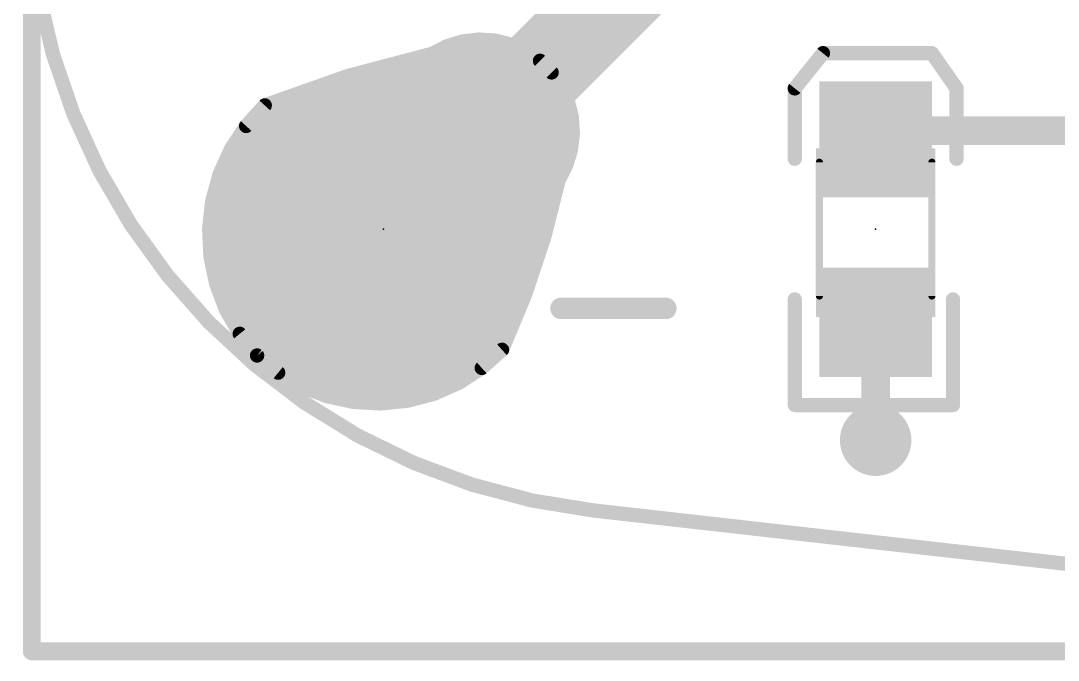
# Model space of a CAD drawing. Extents: x -28.2 to 28.2, y -13.1 to 13.1.
# Drawn here: x -28.16 to -13.4, y -13.13 to -4.04 of the extents above; entities that cross this region are included whole.
import ezdxf

# ---------------------------------------------------------------- set-up
doc = ezdxf.new("R2010")
doc.units = 0
for name, color, linetype in [('1', 12, 'CONTINUOUS'), ('16', 132, 'CONTINUOUS'), ('17', 110, 'CONTINUOUS'), ('18', 110, 'CONTINUOUS'), ('20', 53, 'CONTINUOUS'), ('21', 41, 'CONTINUOUS'), ('23', 53, 'CONTINUOUS'), ('51', 53, 'CONTINUOUS')]:
    doc.layers.add(name, color=color, linetype=linetype)

# ---------------------------------------------------------------- blocks, each defined once
blk = doc.blocks.new('RECT')
blk.add_solid([(-0.5, -0.5), (0.5, -0.5), (-0.5, 0.5), (0.5, 0.5)])
blk = doc.blocks.new('ROUNDP')
at = {"const_width": 0.5}
blk.add_lwpolyline([(0, -0.25, 1), (0, 0.25, 1), (0, -0.25)], format="xyb", dxfattribs=at)
blk = doc.blocks.new('ROUNDV')
at = {"const_width": 0.5}
blk.add_lwpolyline([(0, -0.25, 1), (0, 0.25, 1), (0, -0.25)], format="xyb", dxfattribs=at)

msp = doc.modelspace()

# ---------------------------------------------------------------- linework, layer by layer
at = {"layer": '1'}
for points, const_width in [([(-21.8715, -4.3328), (-22.0954, -4.4006)], 0.2032), ([(-21.6391, -4.3061), (-21.8715, -4.3328)], 0.2032), ([(-21.4057, -4.3215), (-21.6391, -4.3061)], 0.2032), ([(-21.1788, -4.3784), (-21.4057, -4.3215)], 0.2032), ([(-20.9658, -4.4749), (-21.1788, -4.3784)], 0.2032), ([(-22.3035, -4.5074), (-23.5104, -4.8259)], 0.2032), ([(-22.0954, -4.4006), (-22.3035, -4.5074)], 0.2032), ([(-22.2313, -4.4704), (-20.9757, -4.4704)], 0.2032), ([(-20.7734, -4.608), (-20.9658, -4.4749)], 0.2032), ([(-22.9332, -4.6736), (-20.7079, -4.6736)], 0.2032), ([(-20.608, -4.7734), (-20.7734, -4.608)], 0.2032), ([(-20.4749, -4.9658), (-20.608, -4.7734)], 0.2032), ([(-23.5104, -4.8259), (-24.6872, -5.2421)], 0.2032), ([(-23.6543, -4.8768), (-20.5365, -4.8768)], 0.2032), ([(-20.3784, -5.1788), (-20.4749, -4.9658)], 0.2032), ([(-24.2288, -5.08), (-20.4231, -5.08)], 0.2032), ([(-24.6872, -5.2421), (-24.9524, -5.5341)], 0.2032), ([(-20.3215, -5.4057), (-20.3784, -5.1788)], 0.2032), ([(-24.7245, -5.2832), (-20.3522, -5.2832)], 0.2032), ([(-20.3061, -5.6391), (-20.3215, -5.4057)], 0.2032), ([(-24.9524, -5.5341), (-25.1688, -5.8641)], 0.2032), ([(-24.9091, -5.4864), (-20.3162, -5.4864)], 0.2032), ([(-12.4, -5.6), (-16, -5.6)], 0.4064), ([(-25.0544, -5.6896), (-20.3119, -5.6896)], 0.2032), ([(-20.3328, -5.8715), (-20.3061, -5.6391)], 0.2032), ([(-25.1688, -5.8641), (-25.3308, -6.2238)], 0.2032), ([(-25.1817, -5.8928), (-20.3393, -5.8928)], 0.2032), ([(-20.4006, -6.0954), (-20.3328, -5.8715)], 0.2032), ([(-25.2733, -6.096), (-20.401, -6.096)], 0.2032), ([(-20.5074, -6.3035), (-20.4006, -6.0954)], 0.2032), ([(-25.3308, -6.2238), (-25.4346, -6.6044)], 0.2032), ([(-25.3514, -6.2992), (-20.5052, -6.2992)], 0.2032), ([(-20.7163, -7.1266), (-20.5074, -6.3035)], 0.2032), ([(-25.4068, -6.5024), (-20.5579, -6.5024)], 0.2032), ([(-25.4346, -6.6044), (-25.4776, -6.9965)], 0.2032), ([(-25.4457, -6.7056), (-20.6095, -6.7056)], 0.2032), ([(-25.4776, -6.9965), (-25.4587, -7.3906)], 0.2032), ([(-25.468, -6.9088), (-20.661, -6.9088)], 0.2032), ([(-25.4721, -7.112), (-20.7126, -7.112)], 0.2032), ([(-20.9853, -7.932), (-20.7163, -7.1266)], 0.2032), ([(-25.4623, -7.3152), (-20.7793, -7.3152)], 0.2032), ([(-25.4587, -7.3906), (-25.3784, -7.7769)], 0.2032), ([(-25.4321, -7.5184), (-20.8471, -7.5184)], 0.2032), ([(-25.3899, -7.7216), (-20.915, -7.7216)], 0.2032), ([(-25.3784, -7.7769), (-25.2387, -8.1458)], 0.2032), ([(-25.3224, -7.9248), (-20.9829, -7.9248)], 0.2032), ([(-21.3128, -8.7154), (-20.9853, -7.932)], 0.2032), ([(-25.2454, -8.128), (-21.0672, -8.128)], 0.2032), ([(-25.2387, -8.1458), (-25.043, -8.4883)], 0.2032), ([(-25.1327, -8.3312), (-21.1522, -8.3312)], 0.2032), ([(-16, -8.4), (-16, -10)], 0.4064), ([(-25.043, -8.4883), (-24.7961, -8.7961)], 0.2032), ([(-25.006, -8.5344), (-21.2371, -8.5344)], 0.2032), ([(-24.843, -8.7376), (-21.3376, -8.7376)], 0.2032), ([(-24.7961, -8.7961), (-24.4963, -9.0402)], 0.2032), ([(-21.6009, -8.9732), (-21.3128, -8.7154)], 0.2032), ([(-24.6184, -8.9408), (-21.5647, -8.9408)], 0.2032), ([(-24.4963, -9.0402), (-24.1621, -9.2345)], 0.2032), ([(-21.9258, -9.1828), (-21.6009, -8.9732)], 0.2032), ([(-24.3178, -9.144), (-21.8657, -9.144)], 0.2032), ([(-24.1621, -9.2345), (-23.8016, -9.3741)], 0.2032), ([(-22.2794, -9.3389), (-21.9258, -9.1828)], 0.2032), ([(-23.8712, -9.3472), (-22.3108, -9.3472)], 0.2032), ([(-23.8016, -9.3741), (-23.4237, -9.4557)], 0.2032), ([(-22.6532, -9.4378), (-22.2794, -9.3389)], 0.2032), ([(-23.4237, -9.4557), (-23.0378, -9.4771)], 0.2032), ([(-23.0378, -9.4771), (-22.6532, -9.4378)], 0.2032)]:
    msp.add_lwpolyline(points, dxfattribs=dict(at, const_width=const_width))
for points, const_width in [([(-21.8773, -4.2823, 1), (-21.8657, -4.3833)], 0.1016), ([(-21.8568, -4.3814, 1), (-21.8863, -4.2842)], 0.1016), ([(-21.6358, -4.2554, 1), (-21.6425, -4.3568)], 0.1016), ([(-21.6333, -4.3566, 1), (-21.6449, -4.2557)], 0.1016), ([(-21.3934, -4.2722, 1), (-21.4181, -4.3708)], 0.1016), ([(-21.4091, -4.3722, 1), (-21.4024, -4.2708)], 0.1016), ([(-21.1579, -4.3321, 1), (-21.1998, -4.4246)], 0.1016), ([(-21.1912, -4.4276, 1), (-21.1665, -4.3291)], 0.1016), ([(-22.3267, -4.4623, 1), (-22.2803, -4.5526)], 0.1016), ([(-22.2905, -4.5566, 1), (-22.3165, -4.4583)], 0.1016), ([(-22.2313, -4.4196, 1), (-22.2313, -4.5212)], 0.1016), ([(-22.1101, -4.352, 1), (-22.0807, -4.4493)], 0.1016), ([(-22.0722, -4.4458, 1), (-22.1186, -4.3555)], 0.1016), ([(-20.9369, -4.4331, 1), (-20.9947, -4.5167)], 0.1016), ([(-20.9868, -4.5212, 1), (-20.9448, -4.4286)], 0.1016), ([(-20.9757, -4.5212, 1), (-20.9757, -4.4196)], 0.1016), ([(-22.9332, -4.6228, 1), (-22.9332, -4.7244)], 0.1016), ([(-20.7375, -4.5721, 1), (-20.8094, -4.644)], 0.1016), ([(-20.8024, -4.6498, 1), (-20.7445, -4.5663)], 0.1016), ([(-20.7079, -4.7244, 1), (-20.7079, -4.6228)], 0.1016), ([(-20.5663, -4.7445, 1), (-20.6498, -4.8024)], 0.1016), ([(-20.644, -4.8094, 1), (-20.5721, -4.7375)], 0.1016), ([(-23.6543, -4.826, 1), (-23.6543, -4.9276)], 0.1016), ([(-23.5234, -4.7768, 1), (-23.4974, -4.875)], 0.1016), ([(-23.4935, -4.8738, 1), (-23.5273, -4.778)], 0.1016), ([(-20.5365, -4.9276, 1), (-20.5365, -4.826)], 0.1016), ([(-20.4286, -4.9448, 1), (-20.5212, -4.9868)], 0.1016), ([(-24.2288, -5.0292, 1), (-24.2288, -5.1308)], 0.1016), ([(-20.5167, -4.9947, 1), (-20.4331, -4.9369)], 0.1016), ([(-20.4231, -5.1308, 1), (-20.4231, -5.0292)], 0.1016), ([(-24.7041, -5.1942, 1), (-24.6702, -5.29)], 0.1016), ([(-24.6496, -5.2763, 1), (-24.7248, -5.208)], 0.1016), ([(-20.3291, -5.1665, 1), (-20.4276, -5.1912)], 0.1016), ([(-20.4246, -5.1998, 1), (-20.3321, -5.1579)], 0.1016), ([(-24.7245, -5.2324, 1), (-24.7245, -5.334)], 0.1016), ([(-20.2708, -5.4024, 1), (-20.3722, -5.4091)], 0.1016), ([(-20.3522, -5.334, 1), (-20.3522, -5.2324)], 0.1016), ([(-24.99, -5.5, 1), (-24.9148, -5.5683)], 0.1016), ([(-24.9099, -5.562, 1), (-24.9949, -5.5063)], 0.1016), ([(-24.9091, -5.4356, 1), (-24.9091, -5.5372)], 0.1016), ([(-20.3708, -5.4181, 1), (-20.2722, -5.3934)], 0.1016), ([(-20.3162, -5.5372, 1), (-20.3162, -5.4356)], 0.1016), ([(-16, -5.4984, 1), (-16, -5.7016)], 0.2032), ([(-25.0544, -5.6388, 1), (-25.0544, -5.7404)], 0.1016), ([(-20.3568, -5.6425, 1), (-20.2554, -5.6358)], 0.1016), ([(-20.2557, -5.6449, 1), (-20.3566, -5.6333)], 0.1016), ([(-20.3119, -5.7404, 1), (-20.3119, -5.6388)], 0.1016), ([(-25.1817, -5.842, 1), (-25.1817, -5.9436)], 0.1016), ([(-25.2112, -5.8362, 1), (-25.1263, -5.8919)], 0.1016), ([(-25.1224, -5.8849, 1), (-25.2151, -5.8432)], 0.1016), ([(-20.3833, -5.8657, 1), (-20.2823, -5.8773)], 0.1016), ([(-20.2842, -5.8863, 1), (-20.3814, -5.8568)], 0.1016), ([(-20.3393, -5.9436, 1), (-20.3393, -5.842)], 0.1016), ([(-25.2733, -6.0452, 1), (-25.2733, -6.1468)], 0.1016), ([(-20.4493, -6.0807, 1), (-20.352, -6.1101)], 0.1016), ([(-20.3555, -6.1186, 1), (-20.4458, -6.0722)], 0.1016), ([(-20.401, -6.1468, 1), (-20.401, -6.0452)], 0.1016), ([(-25.3771, -6.2029, 1), (-25.2845, -6.2446)], 0.1016), ([(-25.2818, -6.2371, 1), (-25.3798, -6.2104)], 0.1016), ([(-25.3514, -6.2484, 1), (-25.3514, -6.35)], 0.1016), ([(-20.5526, -6.2803, 1), (-20.4623, -6.3267)], 0.1016), ([(-20.4582, -6.316, 1), (-20.5567, -6.291)], 0.1016), ([(-20.5052, -6.35, 1), (-20.5052, -6.2484)], 0.1016), ([(-25.4068, -6.4516, 1), (-25.4068, -6.5532)], 0.1016), ([(-20.5579, -6.5532, 1), (-20.5579, -6.4516)], 0.1016), ([(-25.4457, -6.6548, 1), (-25.4457, -6.7564)], 0.1016), ([(-25.4836, -6.591, 1), (-25.3856, -6.6177)], 0.1016), ([(-25.3841, -6.6099, 1), (-25.4851, -6.5988)], 0.1016), ([(-20.6095, -6.7564, 1), (-20.6095, -6.6548)], 0.1016), ([(-25.4269, -6.9941, 1), (-25.5283, -6.999)], 0.1016), ([(-25.468, -6.858, 1), (-25.468, -6.9596)], 0.1016), ([(-20.661, -6.9596, 1), (-20.661, -6.858)], 0.1016), ([(-25.5281, -6.991, 1), (-25.4271, -7.0021)], 0.1016), ([(-25.4721, -7.0612, 1), (-25.4721, -7.1628)], 0.1016), ([(-20.7655, -7.1141, 1), (-20.6671, -7.1391)], 0.1016), ([(-20.6681, -7.1427, 1), (-20.7645, -7.1105)], 0.1016), ([(-20.7126, -7.1628, 1), (-20.7126, -7.0612)], 0.1016), ([(-25.4623, -7.2644, 1), (-25.4623, -7.366)], 0.1016), ([(-20.7793, -7.366, 1), (-20.7793, -7.2644)], 0.1016), ([(-25.409, -7.3803, 1), (-25.5084, -7.4009)], 0.1016), ([(-25.5095, -7.393, 1), (-25.408, -7.3882)], 0.1016), ([(-25.4321, -7.4676, 1), (-25.4321, -7.5692)], 0.1016), ([(-20.8471, -7.5692, 1), (-20.8471, -7.4676)], 0.1016), ([(-25.3899, -7.6708, 1), (-25.3899, -7.7724)], 0.1016), ([(-20.915, -7.7724, 1), (-20.915, -7.6708)], 0.1016), ([(-25.3309, -7.7589, 1), (-25.4259, -7.7949)], 0.1016), ([(-25.4281, -7.7872, 1), (-25.3287, -7.7665)], 0.1016), ([(-25.3224, -7.874, 1), (-25.3224, -7.9756)], 0.1016), ([(-21.0334, -7.9159, 1), (-20.9371, -7.9481)], 0.1016), ([(-20.9384, -7.9516, 1), (-21.0321, -7.9124)], 0.1016), ([(-20.9829, -7.9756, 1), (-20.9829, -7.874)], 0.1016), ([(-25.2454, -8.0772, 1), (-25.2454, -8.1788)], 0.1016), ([(-25.1946, -8.1206, 1), (-25.2828, -8.171)], 0.1016), ([(-25.2862, -8.1638, 1), (-25.1912, -8.1278)], 0.1016), ([(-21.0672, -8.1788, 1), (-21.0672, -8.0772)], 0.1016), ([(-25.1327, -8.2804, 1), (-25.1327, -8.382)], 0.1016), ([(-21.1522, -8.382, 1), (-21.1522, -8.2804)], 0.1016), ([(-15.8984, -8.4, 1), (-16.1016, -8.4)], 0.2032), ([(-25.0033, -8.4566, 1), (-25.0826, -8.5201)], 0.1016), ([(-25.0871, -8.5135, 1), (-24.9988, -8.4631)], 0.1016), ([(-25.006, -8.4836, 1), (-25.006, -8.5852)], 0.1016), ([(-21.2371, -8.5852, 1), (-21.2371, -8.4836)], 0.1016), ([(-24.843, -8.6868, 1), (-24.843, -8.7884)], 0.1016), ([(-24.764, -8.7567, 1), (-24.8281, -8.8354)], 0.1016), ([(-21.3597, -8.6958, 1), (-21.266, -8.735)], 0.1016), ([(-21.279, -8.7533, 1), (-21.3467, -8.6776)], 0.1016), ([(-21.3376, -8.7884, 1), (-21.3376, -8.6868)], 0.1016), ([(-24.8357, -8.8278, 1), (-24.7564, -8.7643)], 0.1016), ([(-24.6184, -8.89, 1), (-24.6184, -8.9916)], 0.1016), ([(-21.5647, -8.9916, 1), (-21.5647, -8.89)], 0.1016), ([(-24.4708, -8.9963, 1), (-24.5219, -9.0841)], 0.1016), ([(-24.5284, -9.0796, 1), (-24.4643, -9.0008)], 0.1016), ([(-21.6348, -8.9354, 1), (-21.5671, -9.0111)], 0.1016), ([(-21.5734, -9.0159, 1), (-21.6285, -8.9305)], 0.1016), ([(-24.3178, -9.0932, 1), (-24.3178, -9.1948)], 0.1016), ([(-24.1438, -9.1871, 1), (-24.1805, -9.2819)], 0.1016), ([(-24.1877, -9.2784, 1), (-24.1366, -9.1906)], 0.1016), ([(-21.9533, -9.1401, 1), (-21.8983, -9.2255)], 0.1016), ([(-21.9053, -9.2292, 1), (-21.9463, -9.1363)], 0.1016), ([(-21.8657, -9.1948, 1), (-21.8657, -9.0932)], 0.1016), ([(-23.8712, -9.2964, 1), (-23.8712, -9.398)], 0.1016), ([(-23.7909, -9.3245, 1), (-23.8123, -9.4238)], 0.1016), ([(-23.82, -9.4215, 1), (-23.7833, -9.3268)], 0.1016), ([(-22.3, -9.2924, 1), (-22.2589, -9.3854)], 0.1016), ([(-22.3108, -9.398, 1), (-22.3108, -9.2964)], 0.1016), ([(-22.2664, -9.388, 1), (-22.2924, -9.2898)], 0.1016), ([(-23.4209, -9.4049, 1), (-23.4266, -9.5064)], 0.1016), ([(-23.4345, -9.5053, 1), (-23.413, -9.406)], 0.1016), ([(-23.0429, -9.4265, 1), (-23.0326, -9.5276)], 0.1016), ([(-23.0406, -9.5278, 1), (-23.0349, -9.4263)], 0.1016), ([(-22.6662, -9.3887, 1), (-22.6402, -9.4869)], 0.1016), ([(-22.648, -9.4884, 1), (-22.6583, -9.3873)], 0.1016), ([(-16.1016, -10, 1), (-15.8984, -10)], 0.2032)]:
    msp.add_lwpolyline(points, format="xyb", dxfattribs=dict(at, const_width=const_width))
at = {"layer": '16'}
for points, const_width in [([(-28, -13), (-28, 13)], 0.254), ([(-18.669, -2.667), (-23, -6.998)], 1.27), ([(-22.0954, -4.4006), (-21.8715, -4.3328)], 0.2032), ([(-21.8715, -4.3328), (-21.6391, -4.3061)], 0.2032), ([(-21.6391, -4.3061), (-21.4057, -4.3215)], 0.2032), ([(-21.4057, -4.3215), (-21.1788, -4.3784)], 0.2032), ([(-21.1788, -4.3784), (-20.9658, -4.4749)], 0.2032), ([(-23.5104, -4.8259), (-22.3035, -4.5074)], 0.2032), ([(-22.3035, -4.5074), (-22.0954, -4.4006)], 0.2032), ([(-22.2313, -4.4704), (-20.9757, -4.4704)], 0.2032), ([(-20.9658, -4.4749), (-20.7734, -4.608)], 0.2032), ([(-22.9332, -4.6736), (-20.7079, -4.6736)], 0.2032), ([(-20.7734, -4.608), (-20.608, -4.7734)], 0.2032), ([(-20.608, -4.7734), (-20.4749, -4.9658)], 0.2032), ([(-24.6872, -5.2421), (-23.5104, -4.8259)], 0.2032), ([(-23.6543, -4.8768), (-20.5365, -4.8768)], 0.2032), ([(-20.4749, -4.9658), (-20.3784, -5.1788)], 0.2032), ([(-24.2288, -5.08), (-20.4231, -5.08)], 0.2032), ([(-24.9524, -5.5342), (-24.6872, -5.2421)], 0.2032), ([(-20.3784, -5.1788), (-20.3215, -5.4057)], 0.2032), ([(-24.7245, -5.2832), (-20.3522, -5.2832)], 0.2032), ([(-20.3215, -5.4057), (-20.3061, -5.6391)], 0.2032), ([(-25.1687, -5.8641), (-24.9524, -5.5342)], 0.2032), ([(-24.909, -5.4864), (-20.3162, -5.4864)], 0.2032), ([(-25.0543, -5.6896), (-20.3119, -5.6896)], 0.2032), ([(-20.3061, -5.6391), (-20.3328, -5.8715)], 0.2032), ([(-25.3308, -6.2238), (-25.1687, -5.8641)], 0.2032), ([(-25.1817, -5.8928), (-20.3393, -5.8928)], 0.2032), ([(-20.3328, -5.8715), (-20.4006, -6.0954)], 0.2032), ([(-25.2732, -6.096), (-20.401, -6.096)], 0.2032), ([(-20.4006, -6.0954), (-20.5074, -6.3035)], 0.2032), ([(-25.4346, -6.6044), (-25.3308, -6.2238)], 0.2032), ([(-25.3514, -6.2992), (-20.5052, -6.2992)], 0.2032), ([(-20.5074, -6.3035), (-20.7163, -7.1266)], 0.2032), ([(-25.4068, -6.5024), (-20.5579, -6.5024)], 0.2032), ([(-23, -6.998), (-23, -7)], 1.27), ([(-25.4776, -6.9965), (-25.4346, -6.6044)], 0.2032), ([(-25.4457, -6.7056), (-20.6095, -6.7056)], 0.2032), ([(-25.4587, -7.3906), (-25.4776, -6.9965)], 0.2032), ([(-25.4679, -6.9088), (-20.661, -6.9088)], 0.2032), ([(-25.472, -7.112), (-20.7126, -7.112)], 0.2032), ([(-20.7163, -7.1266), (-20.9853, -7.932)], 0.2032), ([(-25.4623, -7.3152), (-20.7793, -7.3152)], 0.2032), ([(-25.3784, -7.7769), (-25.4587, -7.3906)], 0.2032), ([(-25.4321, -7.5184), (-20.8471, -7.5184)], 0.2032), ([(-25.3899, -7.7216), (-20.915, -7.7216)], 0.2032), ([(-25.2386, -8.1458), (-25.3784, -7.7769)], 0.2032), ([(-25.3223, -7.9248), (-20.9828, -7.9248)], 0.2032), ([(-20.9853, -7.932), (-21.3128, -8.7154)], 0.2032), ([(-25.2454, -8.128), (-21.0672, -8.128)], 0.2032), ([(-25.0429, -8.4883), (-25.2386, -8.1458)], 0.2032), ([(-25.1327, -8.3312), (-21.1522, -8.3312)], 0.2032), ([(-24.7961, -8.7961), (-25.0429, -8.4883)], 0.2032), ([(-25.006, -8.5344), (-21.2371, -8.5344)], 0.2032), ([(-24.8429, -8.7376), (-21.3376, -8.7376)], 0.2032), ([(-24.4963, -9.0402), (-24.7961, -8.7961)], 0.2032), ([(-21.3128, -8.7154), (-21.6009, -8.9732)], 0.2032), ([(-24.6184, -8.9408), (-21.5647, -8.9408)], 0.2032), ([(-24.1621, -9.2345), (-24.4963, -9.0402)], 0.2032), ([(-21.6009, -8.9732), (-21.9258, -9.1828)], 0.2032), ([(-24.3179, -9.144), (-21.8657, -9.144)], 0.2032), ([(-23.8016, -9.3742), (-24.1621, -9.2345)], 0.2032), ([(-21.9258, -9.1828), (-22.2794, -9.3389)], 0.2032), ([(-23.8713, -9.3472), (-22.3106, -9.3472)], 0.2032), ([(-23.4237, -9.4557), (-23.8016, -9.3742)], 0.2032), ([(-22.2794, -9.3389), (-22.6532, -9.4379)], 0.2032), ([(-23.0378, -9.4771), (-23.4237, -9.4557)], 0.2032), ([(-22.6532, -9.4379), (-23.0378, -9.4771)], 0.2032), ([(28, -13), (-28, -13)], 0.254)]:
    msp.add_lwpolyline(points, dxfattribs=dict(at, const_width=const_width))
for points, const_width in [([(-21.8773, -4.2823, 1), (-21.8657, -4.3833)], 0.1016), ([(-21.8568, -4.3814, 1), (-21.8863, -4.2842)], 0.1016), ([(-21.6358, -4.2554, 1), (-21.6425, -4.3568)], 0.1016), ([(-21.6333, -4.3566, 1), (-21.6449, -4.2557)], 0.1016), ([(-21.3934, -4.2722, 1), (-21.4181, -4.3708)], 0.1016), ([(-21.4091, -4.3722, 1), (-21.4024, -4.2708)], 0.1016), ([(-21.1579, -4.3321, 1), (-21.1998, -4.4246)], 0.1016), ([(-21.1912, -4.4276, 1), (-21.1665, -4.3291)], 0.1016), ([(-22.3267, -4.4623, 1), (-22.2803, -4.5526)], 0.1016), ([(-22.2905, -4.5566, 1), (-22.3165, -4.4583)], 0.1016), ([(-22.2313, -4.4196, 1), (-22.2313, -4.5212)], 0.1016), ([(-22.1101, -4.352, 1), (-22.0807, -4.4493)], 0.1016), ([(-22.0722, -4.4458, 1), (-22.1186, -4.3555)], 0.1016), ([(-20.9369, -4.4331, 1), (-20.9947, -4.5167)], 0.1016), ([(-20.9868, -4.5212, 1), (-20.9448, -4.4286)], 0.1016), ([(-20.9757, -4.5212, 1), (-20.9757, -4.4196)], 0.1016), ([(-22.9332, -4.6228, 1), (-22.9332, -4.7244)], 0.1016), ([(-20.7375, -4.5721, 1), (-20.8094, -4.644)], 0.1016), ([(-20.8024, -4.6498, 1), (-20.7445, -4.5663)], 0.1016), ([(-20.7079, -4.7244, 1), (-20.7079, -4.6228)], 0.1016), ([(-20.5663, -4.7445, 1), (-20.6498, -4.8024)], 0.1016), ([(-20.644, -4.8094, 1), (-20.5721, -4.7375)], 0.1016), ([(-23.6543, -4.826, 1), (-23.6543, -4.9276)], 0.1016), ([(-23.5234, -4.7768, 1), (-23.4974, -4.875)], 0.1016), ([(-23.4935, -4.8738, 1), (-23.5273, -4.778)], 0.1016), ([(-20.5365, -4.9276, 1), (-20.5365, -4.826)], 0.1016), ([(-20.4286, -4.9448, 1), (-20.5212, -4.9868)], 0.1016), ([(-24.2288, -5.0292, 1), (-24.2288, -5.1308)], 0.1016), ([(-20.5167, -4.9947, 1), (-20.4331, -4.9369)], 0.1016), ([(-20.4231, -5.1308, 1), (-20.4231, -5.0292)], 0.1016), ([(-24.7041, -5.1942, 1), (-24.6702, -5.29)], 0.1016), ([(-24.6496, -5.2763, 1), (-24.7248, -5.208)], 0.1016), ([(-20.3291, -5.1665, 1), (-20.4276, -5.1912)], 0.1016), ([(-20.4246, -5.1998, 1), (-20.3321, -5.1579)], 0.1016), ([(-24.7245, -5.2324, 1), (-24.7245, -5.334)], 0.1016), ([(-20.2708, -5.4024, 1), (-20.3722, -5.4091)], 0.1016), ([(-20.3522, -5.334, 1), (-20.3522, -5.2324)], 0.1016), ([(-24.99, -5.5, 1), (-24.9148, -5.5683)], 0.1016), ([(-24.9099, -5.562, 1), (-24.9949, -5.5063)], 0.1016), ([(-24.909, -5.4356, 1), (-24.909, -5.5372)], 0.1016), ([(-20.3708, -5.4181, 1), (-20.2722, -5.3934)], 0.1016), ([(-20.3162, -5.5372, 1), (-20.3162, -5.4356)], 0.1016), ([(-25.0543, -5.6388, 1), (-25.0543, -5.7404)], 0.1016), ([(-20.3568, -5.6425, 1), (-20.2554, -5.6358)], 0.1016), ([(-20.2557, -5.6449, 1), (-20.3566, -5.6333)], 0.1016), ([(-20.3119, -5.7404, 1), (-20.3119, -5.6388)], 0.1016), ([(-25.1817, -5.842, 1), (-25.1817, -5.9436)], 0.1016), ([(-25.2112, -5.8362, 1), (-25.1263, -5.8919)], 0.1016), ([(-25.1224, -5.8849, 1), (-25.2151, -5.8432)], 0.1016), ([(-20.3833, -5.8657, 1), (-20.2823, -5.8773)], 0.1016), ([(-20.2842, -5.8863, 1), (-20.3814, -5.8568)], 0.1016), ([(-20.3393, -5.9436, 1), (-20.3393, -5.842)], 0.1016), ([(-25.2732, -6.0452, 1), (-25.2732, -6.1468)], 0.1016), ([(-20.4493, -6.0807, 1), (-20.352, -6.1101)], 0.1016), ([(-20.3555, -6.1186, 1), (-20.4458, -6.0722)], 0.1016), ([(-20.401, -6.1468, 1), (-20.401, -6.0452)], 0.1016), ([(-25.3771, -6.2029, 1), (-25.2845, -6.2446)], 0.1016), ([(-25.2818, -6.2371, 1), (-25.3798, -6.2104)], 0.1016), ([(-25.3514, -6.2484, 1), (-25.3514, -6.35)], 0.1016), ([(-20.5526, -6.2803, 1), (-20.4623, -6.3267)], 0.1016), ([(-20.4582, -6.316, 1), (-20.5567, -6.291)], 0.1016), ([(-20.5052, -6.35, 1), (-20.5052, -6.2484)], 0.1016), ([(-25.4068, -6.4516, 1), (-25.4068, -6.5532)], 0.1016), ([(-22.6825, -6.998, 1), (-23.3175, -6.998)], 0.635), ([(-23.2245, -6.7735, 1), (-22.7755, -7.2225)], 0.635), ([(-20.5579, -6.5532, 1), (-20.5579, -6.4516)], 0.1016), ([(-25.4457, -6.6548, 1), (-25.4457, -6.7564)], 0.1016), ([(-25.4836, -6.591, 1), (-25.3856, -6.6177)], 0.1016), ([(-25.3841, -6.6099, 1), (-25.4851, -6.5988)], 0.1016), ([(-20.6095, -6.7564, 1), (-20.6095, -6.6548)], 0.1016), ([(-23.3175, -7, 1), (-22.6825, -7)], 0.635), ([(-25.4268, -6.9941, 1), (-25.5283, -6.999)], 0.1016), ([(-25.4679, -6.858, 1), (-25.4679, -6.9596)], 0.1016), ([(-20.661, -6.9596, 1), (-20.661, -6.858)], 0.1016), ([(-25.5281, -6.991, 1), (-25.4271, -7.0021)], 0.1016), ([(-25.472, -7.0612, 1), (-25.472, -7.1628)], 0.1016), ([(-20.7655, -7.1141, 1), (-20.6671, -7.1391)], 0.1016), ([(-20.6681, -7.1427, 1), (-20.7645, -7.1105)], 0.1016), ([(-20.7126, -7.1628, 1), (-20.7126, -7.0612)], 0.1016), ([(-25.4623, -7.2644, 1), (-25.4623, -7.366)], 0.1016), ([(-20.7793, -7.366, 1), (-20.7793, -7.2644)], 0.1016), ([(-25.4089, -7.3803, 1), (-25.5084, -7.4009)], 0.1016), ([(-25.5094, -7.393, 1), (-25.4079, -7.3882)], 0.1016), ([(-25.4321, -7.4676, 1), (-25.4321, -7.5692)], 0.1016), ([(-20.8471, -7.5692, 1), (-20.8471, -7.4676)], 0.1016), ([(-25.3899, -7.6708, 1), (-25.3899, -7.7724)], 0.1016), ([(-20.915, -7.7724, 1), (-20.915, -7.6708)], 0.1016), ([(-25.3309, -7.7589, 1), (-25.4259, -7.7948)], 0.1016), ([(-25.4281, -7.7872, 1), (-25.3286, -7.7665)], 0.1016), ([(-25.3223, -7.874, 1), (-25.3223, -7.9756)], 0.1016), ([(-21.0334, -7.9159, 1), (-20.9371, -7.9481)], 0.1016), ([(-20.9384, -7.9516, 1), (-21.0321, -7.9124)], 0.1016), ([(-20.9828, -7.9756, 1), (-20.9828, -7.874)], 0.1016), ([(-25.2454, -8.0772, 1), (-25.2454, -8.1788)], 0.1016), ([(-25.1945, -8.1206, 1), (-25.2828, -8.171)], 0.1016), ([(-25.2862, -8.1638, 1), (-25.1911, -8.1278)], 0.1016), ([(-21.0672, -8.1788, 1), (-21.0672, -8.0772)], 0.1016), ([(-25.1327, -8.2804, 1), (-25.1327, -8.382)], 0.1016), ([(-21.1522, -8.382, 1), (-21.1522, -8.2804)], 0.1016), ([(-25.0033, -8.4565, 1), (-25.0826, -8.5201)], 0.1016), ([(-25.087, -8.5135, 1), (-24.9988, -8.4631)], 0.1016), ([(-25.006, -8.4836, 1), (-25.006, -8.5852)], 0.1016), ([(-21.2371, -8.5852, 1), (-21.2371, -8.4836)], 0.1016), ([(-24.8429, -8.6868, 1), (-24.8429, -8.7884)], 0.1016), ([(-24.764, -8.7567, 1), (-24.8281, -8.8354)], 0.1016), ([(-21.3597, -8.6958, 1), (-21.266, -8.735)], 0.1016), ([(-21.279, -8.7533, 1), (-21.3467, -8.6776)], 0.1016), ([(-21.3376, -8.7884, 1), (-21.3376, -8.6868)], 0.1016), ([(-24.8357, -8.8278, 1), (-24.7564, -8.7643)], 0.1016), ([(-24.6184, -8.89, 1), (-24.6184, -8.9916)], 0.1016), ([(-21.5647, -8.9916, 1), (-21.5647, -8.89)], 0.1016), ([(-24.4708, -8.9963, 1), (-24.5219, -9.0842)], 0.1016), ([(-24.5284, -9.0796, 1), (-24.4643, -9.0009)], 0.1016), ([(-21.6348, -8.9354, 1), (-21.5671, -9.0111)], 0.1016), ([(-21.5734, -9.0159, 1), (-21.6285, -8.9305)], 0.1016), ([(-24.3179, -9.0932, 1), (-24.3179, -9.1948)], 0.1016), ([(-24.1438, -9.1872, 1), (-24.1805, -9.2819)], 0.1016), ([(-24.1877, -9.2785, 1), (-24.1366, -9.1906)], 0.1016), ([(-21.9533, -9.1401, 1), (-21.8983, -9.2255)], 0.1016), ([(-21.9053, -9.2293, 1), (-21.9463, -9.1363)], 0.1016), ([(-21.8657, -9.1948, 1), (-21.8657, -9.0932)], 0.1016), ([(-23.8713, -9.2964, 1), (-23.8713, -9.398)], 0.1016), ([(-23.7909, -9.3245, 1), (-23.8124, -9.4238)], 0.1016), ([(-23.82, -9.4215, 1), (-23.7833, -9.3268)], 0.1016), ([(-22.3, -9.2925, 1), (-22.2589, -9.3854)], 0.1016), ([(-22.3106, -9.398, 1), (-22.3106, -9.2964)], 0.1016), ([(-22.2664, -9.3881, 1), (-22.2924, -9.2898)], 0.1016), ([(-23.4209, -9.405, 1), (-23.4266, -9.5064)], 0.1016), ([(-23.4345, -9.5054, 1), (-23.413, -9.406)], 0.1016), ([(-23.0429, -9.4266, 1), (-23.0326, -9.5276)], 0.1016), ([(-23.0406, -9.5278, 1), (-23.0349, -9.4264)], 0.1016), ([(-22.6662, -9.3888, 1), (-22.6402, -9.487)], 0.1016), ([(-22.648, -9.4884, 1), (-22.6583, -9.3873)], 0.1016), ([(-28, -12.9365, 1), (-28, -13.0635)], 0.127), ([(-28.0635, -13, 1), (-27.9365, -13)], 0.127)]:
    msp.add_lwpolyline(points, format="xyb", dxfattribs=dict(at, const_width=const_width))
at = {"layer": '20'}
for points, const_width in [([(-28, -1, 0.4142), (-20, -11)], 0.2032), ([(-20, -11, 0.075), (20, -11)], 0.2032), ([(-19.9924, -10.9498, 1), (-20.0076, -11.0502)], 0.1016), ([(-20.0056, -11.0505, 1), (-19.9944, -10.9495)], 0.1016)]:
    msp.add_lwpolyline(points, format="xyb", dxfattribs=dict(at, const_width=const_width))
at = {"layer": '21'}
for points, const_width in [([(-16.75, -4.5), (-17.15, -5)], 0.2032), ([(-15.2, -4.5), (-16.75, -4.5)], 0.2032), ([(-14.85, -5), (-15.2, -4.5)], 0.2032), ([(-17.15, -5), (-17.15, -6)], 0.2032), ([(-14.85, -6), (-14.85, -5)], 0.2032), ([(-17.15, -9.5), (-17.15, -8)], 0.2032), ([(-14.9, -8), (-14.9, -9.5)], 0.2032), ([(-20.4744, -8.127), (-18.983, -8.127)], 0.3048), ([(-14.9, -9.5), (-17.15, -9.5)], 0.2032)]:
    msp.add_lwpolyline(points, dxfattribs=dict(at, const_width=const_width))
for points, const_width in [([(-16.75, -4.4492, 1), (-16.75, -4.5508)], 0.1016), ([(-16.7103, -4.5317, 1), (-16.7897, -4.4683)], 0.1016), ([(-15.1584, -4.4709, 1), (-15.2416, -4.5291)], 0.1016), ([(-15.2, -4.5508, 1), (-15.2, -4.4492)], 0.1016), ([(-17.0992, -5, 1), (-17.2008, -5)], 0.1016), ([(-17.1897, -4.9683, 1), (-17.1103, -5.0317)], 0.1016), ([(-14.7992, -5, 1), (-14.9008, -5)], 0.1016), ([(-14.8916, -5.0291, 1), (-14.8084, -4.9709)], 0.1016), ([(-17.2008, -6, 1), (-17.0992, -6)], 0.1016), ([(-14.9008, -6, 1), (-14.7992, -6)], 0.1016), ([(-17.0992, -8, 1), (-17.2008, -8)], 0.1016), ([(-14.8492, -8, 1), (-14.9508, -8)], 0.1016), ([(-20.4744, -8.0508, 1), (-20.4744, -8.2032)], 0.1524), ([(-18.983, -8.2032, 1), (-18.983, -8.0508)], 0.1524), ([(-17.15, -9.4492, 1), (-17.15, -9.5508)], 0.1016), ([(-14.9, -9.5508, 1), (-14.9, -9.4492)], 0.1016), ([(-17.2008, -9.5, 1), (-17.0992, -9.5)], 0.1016), ([(-14.9508, -9.5, 1), (-14.8492, -9.5)], 0.1016)]:
    msp.add_lwpolyline(points, format="xyb", dxfattribs=dict(at, const_width=const_width))
at = {"layer": '23'}
for p in [(-23, -7), (-16, -7)]:
    msp.add_point(p, dxfattribs=at)
at = {"layer": '51', "const_width": 0.1016}
for points in [[(-16.8, -7.95), (-16.8, -6.05)], [(-15.2, -6.05), (-15.2, -7.95)]]:
    msp.add_lwpolyline(points, dxfattribs=at)
at = {"layer": '51', "const_width": 0.0508}
for points in [[(-16.7746, -6.05, 1), (-16.8254, -6.05)], [(-15.1746, -6.05, 1), (-15.2254, -6.05)], [(-16.8254, -7.95, 1), (-16.7746, -7.95)], [(-15.2254, -7.95, 1), (-15.1746, -7.95)]]:
    msp.add_lwpolyline(points, format="xyb", dxfattribs=at)

# ---------------------------------------------------------------- block references
at = {"layer": '1', "xscale": 1.6, "yscale": 1.4, "rotation": 180}
for p in [(-16, -5.6), (-16, -8.4)]:
    msp.add_blockref('RECT', p, dxfattribs=at)
at = {"layer": '17', "xscale": 3.81, "yscale": 3.81, "rotation": 45}
msp.add_blockref('ROUNDP', (-23, -7), dxfattribs=at)
msp.add_blockref('ROUNDP', (-23, -7), dxfattribs=at)
at = {"layer": '18', "xscale": 1.016, "yscale": 1.016}
msp.add_blockref('ROUNDV', (-16, -10), dxfattribs=at)
msp.add_blockref('ROUNDV', (-16, -10), dxfattribs=at)
at = {"layer": '51', "xscale": 1.7, "yscale": 0.7, "rotation": 180}
for p in [(-16, -6.2), (-16, -6.2), (-16, -7.9)]:
    msp.add_blockref('RECT', p, dxfattribs=at)

doc.saveas('drawing.dxf')
